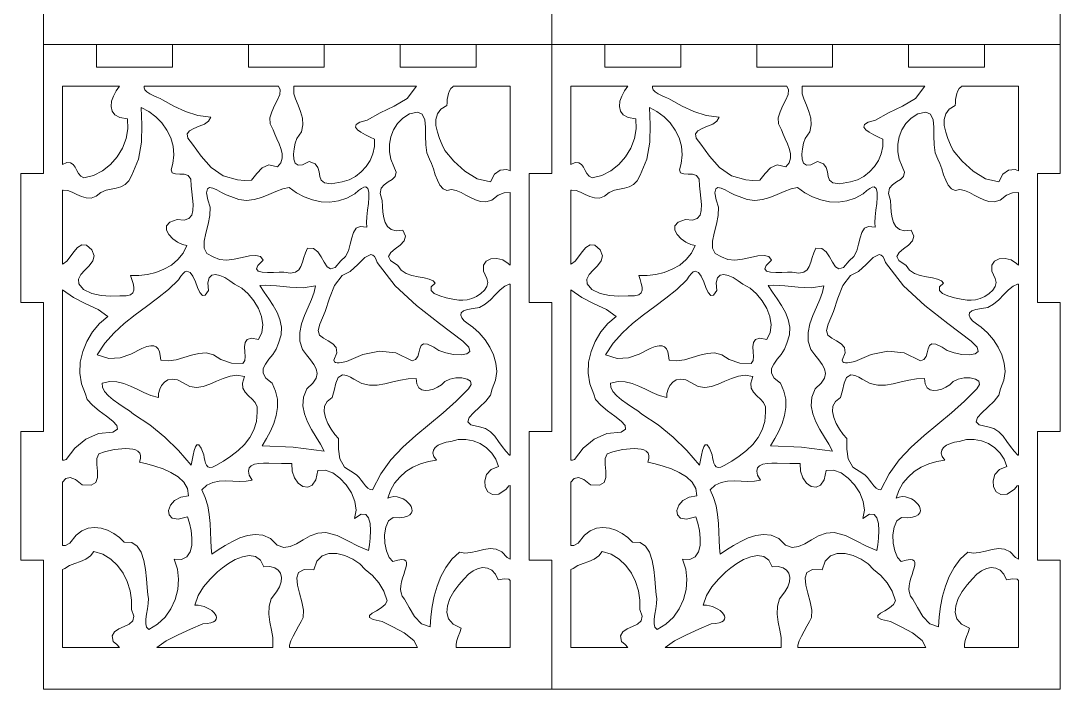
# Model space of a CAD drawing. Header units: millimetres. Extents: x 0 to 274, y 0 to 474.
# Drawn here: x 0 to 274, y 0 to 176.3 of the extents above; entities that cross this region are included whole.
import ezdxf

# ---------------------------------------------------------------- set-up
doc = ezdxf.new("R2010")
doc.units = ezdxf.units.MM
doc.layers.add('inner', color=7, linetype='CONTINUOUS', lineweight=0)
doc.layers.add('outer', color=7, linetype='CONTINUOUS', lineweight=0)

msp = doc.modelspace()

# ---------------------------------------------------------------- linework, layer by layer
at = {"layer": 'inner', "color": 7, "linetype": 'CONTINUOUS', "lineweight": 0}
for points in [[(26, 159), (11, 159), (11, 159), (11, 138.4), (12.14, 138.86), (13.11, 138.83), (13.8, 138.38), (14.32, 137.66), (14.76, 136.81), (15.22, 135.96), (15.81, 135.26), (16.61, 134.84), (19.16, 135.5), (21.51, 136.71), (23.61, 138.36), (25.39, 140.38), (26.79, 142.69), (27.75, 145.18), (28.21, 147.79), (28.11, 150.42), (26.13, 150.76), (24.8, 151.47), (24.05, 152.47), (23.79, 153.68), (23.94, 155.02), (24.4, 156.4), (25.1, 157.75), (26, 159), (26, 159)], [(72, 159), (72, 157), (72.46, 155.67), (73.1, 154), (73.77, 152.3), (74.26, 150.56), (74.39, 148.79), (73.96, 147.01), (72.79, 145.22), (72.35, 143.97), (72.03, 142.53), (71.88, 141.06), (71.97, 139.73), (72.36, 138.71), (73.12, 138.16), (74.3, 138.25), (75.99, 139.15), (77.56, 138.54), (78.34, 137.57), (78.66, 136.41), (78.85, 135.23), (79.22, 134.19), (80.1, 133.49), (81.81, 133.29), (84.68, 133.75), (86.53, 134.33), (88.23, 135.23), (89.76, 136.41), (91.06, 137.83), (92.1, 139.44), (92.84, 141.21), (93.22, 143.08), (93.21, 145.02), (92.09, 145.58), (90.85, 146.2), (89.67, 146.86), (88.75, 147.53), (88.26, 148.21), (88.41, 148.87), (89.36, 149.49), (91.31, 150.06), (94.77, 152.03), (98.45, 153.76), (101.89, 155.73), (104.3, 159)], [(129, 136.7), (129, 159), (114, 159), (113.88, 158.85), (113.39, 158.39), (113.01, 157.78), (112.74, 157.06), (112.56, 156.27), (112.44, 155.46), (112.38, 154.65), (112.35, 153.9), (110.77, 152.94), (109.83, 151.69), (109.42, 150.23), (109.45, 148.61), (109.82, 146.92), (110.4, 145.21), (111.1, 143.57), (111.82, 142.06), (114.16, 139.24), (117.04, 136.6), (120.3, 134.62), (123.78, 133.81), (124.86, 135.83), (126.36, 136.89), (128.12, 137.05), (129, 136.7)], [(160, 159), (145, 159), (145, 159), (145, 138.4), (146.14, 138.86), (147.11, 138.83), (147.8, 138.38), (148.32, 137.66), (148.76, 136.81), (149.22, 135.96), (149.81, 135.26), (150.61, 134.84), (153.16, 135.5), (155.51, 136.71), (157.61, 138.36), (159.39, 140.38), (160.79, 142.69), (161.75, 145.18), (162.21, 147.79), (162.11, 150.42), (160.13, 150.76), (158.8, 151.47), (158.05, 152.47), (157.79, 153.68), (157.94, 155.02), (158.4, 156.4), (159.1, 157.75), (160, 159), (160, 159)], [(206, 159), (206, 157), (206.46, 155.67), (207.1, 154), (207.77, 152.3), (208.26, 150.56), (208.39, 148.79), (207.96, 147.01), (206.79, 145.22), (206.35, 143.97), (206.03, 142.53), (205.88, 141.06), (205.97, 139.73), (206.36, 138.71), (207.12, 138.16), (208.3, 138.25), (209.99, 139.15), (211.56, 138.54), (212.34, 137.57), (212.66, 136.41), (212.85, 135.23), (213.22, 134.19), (214.1, 133.49), (215.81, 133.29), (218.68, 133.75), (220.53, 134.33), (222.23, 135.23), (223.76, 136.41), (225.06, 137.83), (226.1, 139.44), (226.84, 141.21), (227.22, 143.08), (227.21, 145.02), (226.09, 145.58), (224.85, 146.2), (223.67, 146.86), (222.75, 147.53), (222.26, 148.21), (222.41, 148.87), (223.36, 149.49), (225.31, 150.06), (228.77, 152.03), (232.45, 153.76), (235.89, 155.73), (238.3, 159)], [(263, 136.7), (263, 159), (248, 159), (247.88, 158.85), (247.39, 158.39), (247.01, 157.78), (246.74, 157.06), (246.56, 156.27), (246.44, 155.46), (246.38, 154.65), (246.35, 153.9), (244.77, 152.94), (243.83, 151.69), (243.42, 150.23), (243.45, 148.61), (243.82, 146.92), (244.4, 145.21), (245.1, 143.57), (245.82, 142.06), (248.16, 139.24), (251.04, 136.6), (254.3, 134.62), (257.78, 133.81), (258.86, 135.83), (260.36, 136.89), (262.12, 137.05), (263, 136.7)], [(129, 131), (127.46, 130.93), (125.82, 130.3), (124.14, 128.94), (122.62, 128.55), (121.19, 128.62), (119.84, 129.01), (118.55, 129.62), (117.29, 130.31), (116.05, 130.98), (114.81, 131.51), (113.53, 131.77), (112.31, 131.55), (111.31, 131.99), (110.5, 132.92), (109.83, 134.19), (109.26, 135.67), (108.76, 137.19), (108.27, 138.6), (107.76, 139.76), (107.01, 141.44), (106.73, 143.58), (106.69, 145.92), (106.68, 148.2), (106.47, 150.18), (105.84, 151.6), (104.57, 152.2), (102.43, 151.74), (100.72, 150.62), (99.34, 149.19), (98.28, 147.52), (97.57, 145.67), (97.2, 143.72), (97.2, 141.72), (97.58, 139.75), (98.34, 137.87), (98.92, 136.33), (98.69, 135.24), (97.91, 134.45), (96.86, 133.77), (95.81, 133.04), (95, 132.09), (94.72, 130.75), (95.22, 128.85), (95.34, 127.3), (95.48, 125.76), (95.69, 124.31), (96.07, 123.03), (96.69, 121.98), (97.61, 121.24), (98.91, 120.9), (100.67, 121.01), (101.43, 119.5), (101.06, 118.23), (100.01, 117.13), (98.69, 116.13), (97.53, 115.15), (96.97, 114.14), (97.43, 113.01), (99.35, 111.69), (100.27, 110.48), (101.58, 109.65), (103.12, 109.1), (104.74, 108.72), (106.31, 108.44), (107.68, 108.14), (108.7, 107.72), (109.23, 107.09), (108.15, 106.08), (108.16, 105.16), (109, 104.37), (110.42, 103.7), (112.14, 103.17), (113.91, 102.81), (115.45, 102.61), (116.52, 102.59), (117.67, 102.65), (118.92, 102.99), (120.16, 103.55), (121.31, 104.31), (122.25, 105.2), (122.88, 106.19), (123.1, 107.23), (122.82, 108.28), (121.94, 110.26), (121.98, 111.8), (122.72, 112.88), (123.95, 113.48), (125.47, 113.59), (127.06, 113.2), (128.52, 112.28), (129, 111.8)], [(263, 131), (261.46, 130.93), (259.82, 130.3), (258.14, 128.94), (256.62, 128.55), (255.19, 128.62), (253.84, 129.01), (252.55, 129.62), (251.29, 130.31), (250.05, 130.98), (248.81, 131.51), (247.53, 131.77), (246.31, 131.55), (245.31, 131.99), (244.5, 132.92), (243.83, 134.19), (243.26, 135.67), (242.76, 137.19), (242.27, 138.6), (241.76, 139.76), (241.01, 141.44), (240.73, 143.58), (240.69, 145.92), (240.68, 148.2), (240.47, 150.18), (239.84, 151.6), (238.57, 152.2), (236.43, 151.74), (234.72, 150.62), (233.34, 149.19), (232.28, 147.52), (231.57, 145.67), (231.2, 143.72), (231.2, 141.72), (231.58, 139.75), (232.34, 137.87), (232.92, 136.33), (232.69, 135.24), (231.91, 134.45), (230.86, 133.77), (229.81, 133.04), (229, 132.09), (228.72, 130.75), (229.22, 128.85), (229.34, 127.3), (229.48, 125.76), (229.69, 124.31), (230.07, 123.03), (230.69, 121.98), (231.61, 121.24), (232.91, 120.9), (234.67, 121.01), (235.43, 119.5), (235.06, 118.23), (234.01, 117.13), (232.69, 116.13), (231.53, 115.15), (230.97, 114.14), (231.43, 113.01), (233.35, 111.69), (234.27, 110.48), (235.58, 109.65), (237.12, 109.1), (238.74, 108.72), (240.31, 108.44), (241.68, 108.14), (242.7, 107.72), (243.23, 107.09), (242.15, 106.08), (242.16, 105.16), (243, 104.37), (244.42, 103.7), (246.14, 103.17), (247.91, 102.81), (249.45, 102.61), (250.52, 102.59), (251.67, 102.65), (252.92, 102.99), (254.16, 103.55), (255.31, 104.31), (256.25, 105.2), (256.88, 106.19), (257.1, 107.23), (256.82, 108.28), (255.94, 110.26), (255.98, 111.8), (256.72, 112.88), (257.95, 113.48), (259.47, 113.59), (261.06, 113.2), (262.52, 112.28), (263, 111.8)], [(11, 60.4), (11.44, 60.43), (11.92, 60.57), (14.28, 63.53), (17.15, 65.9), (20.49, 67.41), (24.26, 67.81), (25.45, 68.53), (25.33, 69.5), (24.26, 70.67), (22.59, 71.99), (20.67, 73.42), (18.87, 74.89), (17.54, 76.37), (17.03, 77.81), (15.98, 80.53), (15.55, 83.36), (15.68, 86.22), (16.32, 89.03), (17.41, 91.72), (18.92, 94.22), (20.78, 96.44), (22.95, 98.32), (20.44, 100.09), (17.18, 101.6), (13.87, 103.29), (11, 105.3)], [(145, 60.4), (145.44, 60.43), (145.92, 60.57), (148.28, 63.53), (151.15, 65.9), (154.49, 67.41), (158.26, 67.81), (159.45, 68.53), (159.33, 69.5), (158.26, 70.67), (156.59, 71.99), (154.67, 73.42), (152.87, 74.89), (151.54, 76.37), (151.03, 77.81), (149.98, 80.53), (149.55, 83.36), (149.68, 86.22), (150.32, 89.03), (151.41, 91.72), (152.92, 94.22), (154.78, 96.44), (156.95, 98.32), (154.44, 100.09), (151.18, 101.6), (147.87, 103.29), (145, 105.3)], [(129, 53.7), (128.63, 53.66), (127.98, 52.71), (125.99, 51.47), (124.36, 51.36), (123.15, 52.08), (122.44, 53.38), (122.29, 54.97), (122.78, 56.58), (123.97, 57.94), (125.94, 58.77), (125.26, 60.63), (124.19, 62.27), (122.78, 63.66), (121.12, 64.75), (119.28, 65.5), (117.33, 65.88), (115.34, 65.84), (113.38, 65.33), (112.16, 65.15), (111.04, 64.81), (110.05, 64.35), (109.27, 63.75), (108.78, 63.05), (108.62, 62.25), (108.88, 61.36), (109.61, 60.4), (107.46, 60.08), (105.37, 59.45), (103.37, 58.55), (101.52, 57.37), (99.88, 55.95), (98.5, 54.3), (97.43, 52.44), (96.72, 50.37), (97.54, 50.67), (98.38, 50.78), (99.21, 50.72), (100.02, 50.51), (100.78, 50.19), (101.47, 49.77), (102.07, 49.27), (102.56, 48.73), (102.91, 48.15), (103.11, 47.57), (103.14, 47), (102.96, 46.47), (102.56, 46.01), (101.92, 45.62), (101.02, 45.35), (99.83, 45.21), (98.12, 45.28), (96.92, 44.37), (96.19, 42.77), (95.88, 40.74), (95.96, 38.54), (96.37, 36.45), (97.08, 34.72), (98.04, 33.64), (99.41, 34.05), (100.41, 34.2), (101.09, 34.13), (101.5, 33.85), (101.67, 33.39), (101.66, 32.78), (101.5, 32.04), (101.25, 31.2), (100.95, 30.28), (100.64, 29.3), (100.37, 28.3), (100.18, 27.3), (100.12, 26.32), (100.24, 25.39), (100.57, 24.53), (101.16, 23.77), (102.37, 21.53), (103.82, 19.17), (105.64, 17.26), (107.91, 16.41), (108.1, 19.1), (108.44, 21.83), (108.97, 24.55), (109.72, 27.2), (110.73, 29.74), (112.03, 32.11), (113.65, 34.26), (115.64, 36.15), (117.08, 35.87), (118.66, 36.04), (120.32, 36.44), (122.02, 36.86), (123.71, 37.1), (125.34, 36.96), (126.85, 36.23), (128.21, 34.7), (129, 34.3)], [(263, 53.7), (262.63, 53.66), (261.98, 52.71), (259.99, 51.47), (258.36, 51.36), (257.15, 52.08), (256.44, 53.38), (256.29, 54.97), (256.78, 56.58), (257.97, 57.94), (259.94, 58.77), (259.26, 60.63), (258.19, 62.27), (256.78, 63.66), (255.12, 64.75), (253.28, 65.5), (251.33, 65.88), (249.34, 65.84), (247.38, 65.33), (246.16, 65.15), (245.04, 64.81), (244.05, 64.35), (243.27, 63.75), (242.78, 63.05), (242.62, 62.25), (242.88, 61.36), (243.61, 60.4), (241.46, 60.08), (239.37, 59.45), (237.37, 58.55), (235.52, 57.37), (233.88, 55.95), (232.5, 54.3), (231.43, 52.44), (230.72, 50.37), (231.54, 50.67), (232.38, 50.78), (233.21, 50.72), (234.02, 50.51), (234.78, 50.19), (235.47, 49.77), (236.07, 49.27), (236.56, 48.73), (236.91, 48.15), (237.11, 47.57), (237.14, 47), (236.96, 46.47), (236.56, 46.01), (235.92, 45.62), (235.02, 45.35), (233.83, 45.21), (232.12, 45.28), (230.92, 44.37), (230.19, 42.77), (229.88, 40.74), (229.96, 38.54), (230.37, 36.45), (231.08, 34.72), (232.04, 33.64), (233.41, 34.05), (234.41, 34.2), (235.09, 34.13), (235.5, 33.85), (235.67, 33.39), (235.66, 32.78), (235.5, 32.04), (235.25, 31.2), (234.95, 30.28), (234.64, 29.3), (234.37, 28.3), (234.18, 27.3), (234.12, 26.32), (234.24, 25.39), (234.57, 24.53), (235.16, 23.77), (236.37, 21.53), (237.82, 19.17), (239.64, 17.26), (241.91, 16.41), (242.1, 19.1), (242.44, 21.83), (242.97, 24.55), (243.72, 27.2), (244.73, 29.74), (246.03, 32.11), (247.65, 34.26), (249.64, 36.15), (251.08, 35.87), (252.66, 36.04), (254.32, 36.44), (256.02, 36.86), (257.71, 37.1), (259.34, 36.96), (260.85, 36.23), (262.21, 34.7), (263, 34.3)], [(27.67, 63.46), (24.58, 63.17), (22.06, 62.58), (20.6, 62.03), (20.03, 60.84), (20.01, 59.26), (20.19, 57.52), (20.24, 55.87), (19.81, 54.54), (18.56, 53.79), (16.15, 53.86), (14.46, 55.34), (13.03, 55.85), (11.87, 55.55), (11, 54.6), (11, 37.9), (11.81, 37.94), (12.95, 38.54), (14.59, 40.61), (16.11, 41.79), (17.75, 42.45), (19.47, 42.65), (21.2, 42.46), (22.9, 41.92), (24.51, 41.09), (25.98, 40.04), (27.26, 38.81), (29.23, 38.73), (30.69, 37.76), (31.72, 36.1), (32.42, 33.96), (32.86, 31.56), (33.12, 29.11), (33.3, 26.82), (33.47, 24.9), (33.65, 23.88), (33.59, 22.62), (33.39, 21.24), (33.15, 19.82), (32.96, 18.46), (32.93, 17.27), (33.15, 16.34), (33.74, 15.77), (36.06, 17.18), (38.02, 19.02), (39.57, 21.22), (40.7, 23.67), (41.38, 26.3), (41.58, 29), (41.27, 31.69), (40.44, 34.27), (42.38, 34.24), (43.75, 34.95), (44.61, 36.22), (45.05, 37.9), (45.13, 39.83), (44.92, 41.84), (44.49, 43.77), (43.91, 45.45), (41.5, 44.84), (39.91, 45.08), (39.09, 45.94), (38.96, 47.17), (39.48, 48.53), (40.56, 49.77), (42.17, 50.66), (44.23, 50.95), (43.91, 52.95), (42.94, 54.63), (41.45, 56.03), (39.59, 57.19), (37.51, 58.12), (35.34, 58.85), (33.23, 59.43), (31.33, 59.87), (31.6, 60.84), (31.59, 61.62), (31.35, 62.25), (30.89, 62.73), (30.26, 63.08), (29.5, 63.3), (28.62, 63.43), (27.67, 63.46)], [(161.67, 63.46), (158.58, 63.17), (156.06, 62.58), (154.6, 62.03), (154.03, 60.84), (154.01, 59.26), (154.19, 57.52), (154.24, 55.87), (153.81, 54.54), (152.56, 53.79), (150.15, 53.86), (148.46, 55.34), (147.03, 55.85), (145.87, 55.55), (145, 54.6), (145, 37.9), (145.81, 37.94), (146.95, 38.54), (148.59, 40.61), (150.11, 41.79), (151.75, 42.45), (153.47, 42.65), (155.2, 42.46), (156.9, 41.92), (158.51, 41.09), (159.98, 40.04), (161.26, 38.81), (163.23, 38.73), (164.69, 37.76), (165.72, 36.1), (166.42, 33.96), (166.86, 31.56), (167.12, 29.11), (167.3, 26.82), (167.47, 24.9), (167.65, 23.88), (167.59, 22.62), (167.39, 21.24), (167.15, 19.82), (166.96, 18.46), (166.93, 17.27), (167.15, 16.34), (167.74, 15.77), (170.06, 17.18), (172.02, 19.02), (173.57, 21.22), (174.7, 23.67), (175.38, 26.3), (175.58, 29), (175.27, 31.69), (174.44, 34.27), (176.38, 34.24), (177.75, 34.95), (178.61, 36.22), (179.05, 37.9), (179.13, 39.83), (178.92, 41.84), (178.49, 43.77), (177.91, 45.45), (175.5, 44.84), (173.91, 45.08), (173.09, 45.94), (172.96, 47.17), (173.48, 48.53), (174.56, 49.77), (176.17, 50.66), (178.23, 50.95), (177.91, 52.95), (176.94, 54.63), (175.45, 56.03), (173.59, 57.19), (171.51, 58.12), (169.34, 58.85), (167.23, 59.43), (165.33, 59.87), (165.6, 60.84), (165.59, 61.62), (165.35, 62.25), (164.89, 62.73), (164.26, 63.08), (163.5, 63.3), (162.62, 63.43), (161.67, 63.46)], [(11, 11), (26, 11), (25.31, 11.76), (24.32, 12.55), (24.11, 14.08), (24.73, 15.13), (25.87, 15.89), (27.25, 16.51), (28.56, 17.16), (29.52, 18.03), (29.82, 19.27), (29.16, 21.05), (29.18, 23.49), (28.8, 25.96), (28.05, 28.37), (26.95, 30.62), (25.49, 32.64), (23.72, 34.31), (21.63, 35.57), (19.24, 36.3), (18.4, 35.13), (17.18, 34.31), (15.73, 33.7), (14.22, 33.17), (12.8, 32.59), (11.63, 31.82), (11, 31.6)], [(70.8, 11), (104.6, 11), (103.64, 12.87), (101.09, 14.83), (98.08, 16.42), (95.23, 17.87), (92.92, 18.39), (91.93, 18.91), (91.94, 19.45), (92.65, 20.03), (93.77, 20.69), (94.99, 21.44), (96.02, 22.3), (96.54, 23.3), (95.71, 25.87), (94.37, 28.08), (92.68, 29.97), (90.81, 31.58), (89.35, 33.05), (87.5, 34.32), (85.42, 35.27), (83.28, 35.8), (81.23, 35.79), (79.44, 35.15), (78.07, 33.75), (77.28, 31.49), (74.66, 31.57), (73.25, 30.8), (72.78, 29.38), (72.95, 27.48), (73.48, 25.31), (74.1, 23.04), (74.51, 20.85), (74.43, 18.94), (73.9, 17.83), (73.22, 16.6), (72.48, 15.3), (71.77, 14), (71.19, 12.76), (70.84, 11.65), (70.8, 11)], [(145, 11), (160, 11), (159.31, 11.76), (158.32, 12.55), (158.11, 14.08), (158.73, 15.13), (159.87, 15.89), (161.25, 16.51), (162.56, 17.16), (163.52, 18.03), (163.82, 19.27), (163.16, 21.05), (163.18, 23.49), (162.8, 25.96), (162.05, 28.37), (160.95, 30.62), (159.49, 32.64), (157.72, 34.31), (155.63, 35.57), (153.24, 36.3), (152.4, 35.13), (151.18, 34.31), (149.73, 33.7), (148.22, 33.17), (146.8, 32.59), (145.63, 31.82), (145, 31.6)], [(204.8, 11), (238.6, 11), (237.64, 12.87), (235.09, 14.83), (232.08, 16.42), (229.23, 17.87), (226.92, 18.39), (225.93, 18.91), (225.94, 19.45), (226.65, 20.03), (227.77, 20.69), (228.99, 21.44), (230.02, 22.3), (230.54, 23.3), (229.71, 25.87), (228.37, 28.08), (226.68, 29.97), (224.81, 31.58), (223.35, 33.05), (221.5, 34.32), (219.42, 35.27), (217.28, 35.8), (215.23, 35.79), (213.44, 35.15), (212.07, 33.75), (211.28, 31.49), (208.66, 31.57), (207.25, 30.8), (206.78, 29.38), (206.95, 27.48), (207.48, 25.31), (208.1, 23.04), (208.51, 20.85), (208.43, 18.94), (207.9, 17.83), (207.22, 16.6), (206.48, 15.3), (205.77, 14), (205.19, 12.76), (204.84, 11.65), (204.8, 11)], [(35.9, 11), (66.4, 11), (66.4, 13.6), (66.11, 15.61), (65.69, 17.7), (65.39, 19.82), (65.44, 21.89), (66.03, 23.87), (67.38, 25.7), (68.17, 27.02), (68.62, 28.31), (68.72, 29.5), (68.48, 30.56), (67.89, 31.42), (66.95, 32.03), (65.68, 32.34), (64.06, 32.3), (63.16, 34.07), (61.84, 35), (60.22, 35.24), (58.41, 34.93), (56.55, 34.19), (54.75, 33.19), (53.15, 32.05), (51.87, 30.92), (49.96, 29.04), (48.17, 26.96), (46.75, 24.67), (45.9, 22.19), (46.73, 22.16), (47.54, 22.03), (48.33, 21.8), (49.07, 21.5), (49.75, 21.13), (50.35, 20.72), (50.85, 20.27), (51.24, 19.8), (51.49, 19.34), (51.59, 18.88), (51.51, 18.45), (51.25, 18.07), (50.78, 17.75), (50.09, 17.49), (49.16, 17.33), (47.96, 17.27), (44.74, 15.8), (41.46, 14.38), (38.32, 12.77), (35.9, 11)], [(169.9, 11), (200.4, 11), (200.4, 13.6), (200.11, 15.61), (199.69, 17.7), (199.39, 19.82), (199.44, 21.89), (200.03, 23.87), (201.38, 25.7), (202.17, 27.02), (202.62, 28.31), (202.72, 29.5), (202.48, 30.56), (201.89, 31.42), (200.95, 32.03), (199.68, 32.34), (198.06, 32.3), (197.16, 34.07), (195.84, 35), (194.22, 35.24), (192.41, 34.93), (190.55, 34.19), (188.75, 33.19), (187.15, 32.05), (185.87, 30.92), (183.96, 29.04), (182.17, 26.96), (180.75, 24.67), (179.9, 22.19), (180.73, 22.16), (181.54, 22.03), (182.33, 21.8), (183.07, 21.5), (183.75, 21.13), (184.35, 20.72), (184.85, 20.27), (185.24, 19.8), (185.49, 19.34), (185.59, 18.88), (185.51, 18.45), (185.25, 18.07), (184.78, 17.75), (184.09, 17.49), (183.16, 17.33), (181.96, 17.27), (178.74, 15.8), (175.46, 14.38), (172.32, 12.77), (169.9, 11)], [(129, 28.7), (128.62, 29.04), (127.44, 29.14), (125.85, 28.85), (125.14, 30.38), (124.19, 31.39), (123.07, 31.94), (121.83, 32.06), (120.53, 31.81), (119.24, 31.21), (118.01, 30.31), (116.9, 29.15), (115.46, 27.56), (114.16, 25.79), (113.12, 23.91), (112.46, 22.03), (112.31, 20.21), (112.77, 18.56), (113.98, 17.15), (116.06, 16.06), (115.72, 14.99), (115.32, 13.9), (114.98, 12.84), (114.8, 11.9), (114.8, 11), (129, 11)], [(263, 28.7), (262.62, 29.04), (261.44, 29.14), (259.85, 28.85), (259.14, 30.38), (258.19, 31.39), (257.07, 31.94), (255.83, 32.06), (254.53, 31.81), (253.24, 31.21), (252.01, 30.31), (250.9, 29.15), (249.46, 27.56), (248.16, 25.79), (247.12, 23.91), (246.46, 22.03), (246.31, 20.21), (246.77, 18.56), (247.98, 17.15), (250.06, 16.06), (249.72, 14.99), (249.32, 13.9), (248.98, 12.84), (248.8, 11.9), (248.8, 11), (263, 11)]]:
    msp.add_lwpolyline(points, close=True, dxfattribs=at)
at = {"layer": 'inner', "color": 0}
for points in [[(67.9, 159), (32.5, 159), (32.55, 158.61), (32.71, 158.09), (33.23, 157.56), (34, 157.04), (34.91, 156.56), (35.85, 156.12), (36.7, 155.74), (37.35, 155.44), (40.35, 153.77), (43.45, 152.3), (46.71, 151.26), (50.14, 150.88), (49.52, 149.81), (48.39, 149.04), (47, 148.43), (45.62, 147.87), (44.49, 147.24), (43.88, 146.42), (44.04, 145.3), (45.24, 143.75), (47.52, 140.54), (50.18, 137.61), (53.34, 135.4), (57.15, 134.36), (58.98, 134.11), (60.82, 134.21), (62.21, 135.99), (63.66, 137.52), (65.4, 138.29), (67.67, 137.78), (68.56, 138.84), (68.93, 140.01), (68.91, 141.25), (68.59, 142.54), (68.09, 143.84), (67.5, 145.12), (66.93, 146.36), (66.5, 147.51), (65.7, 149.05), (65.67, 150.65), (66.16, 152.28), (66.92, 153.89), (67.7, 155.42), (68.26, 156.84), (68.35, 158.08), (67.9, 159)], [(201.9, 159), (166.5, 159), (166.55, 158.61), (166.71, 158.09), (167.23, 157.56), (168, 157.04), (168.91, 156.56), (169.85, 156.12), (170.7, 155.74), (171.35, 155.44), (174.35, 153.77), (177.45, 152.3), (180.71, 151.26), (184.14, 150.88), (183.52, 149.81), (182.39, 149.04), (181, 148.43), (179.62, 147.87), (178.49, 147.24), (177.88, 146.42), (178.04, 145.3), (179.24, 143.75), (181.52, 140.54), (184.18, 137.61), (187.34, 135.4), (191.15, 134.36), (192.98, 134.11), (194.82, 134.21), (196.21, 135.99), (197.66, 137.52), (199.4, 138.29), (201.67, 137.78), (202.56, 138.84), (202.93, 140.01), (202.91, 141.25), (202.59, 142.54), (202.09, 143.84), (201.5, 145.12), (200.93, 146.36), (200.5, 147.51), (199.7, 149.05), (199.67, 150.65), (200.16, 152.28), (200.92, 153.89), (201.7, 155.42), (202.26, 156.84), (202.35, 158.08), (201.9, 159)], [(11, 131.6), (11, 112.1), (11.13, 112.17), (12.12, 112.86), (13.06, 114.01), (14, 115.33), (14.99, 116.49), (16.08, 117.17), (17.32, 117.07), (18.76, 115.88), (19.33, 114.31), (18.98, 112.93), (18.06, 111.68), (16.88, 110.51), (15.81, 109.36), (15.17, 108.17), (15.31, 106.87), (16.57, 105.42), (18.74, 104.38), (21.17, 103.85), (23.67, 103.68), (26.1, 103.75), (27.76, 103.76), (28.88, 104.02), (29.53, 104.52), (29.81, 105.2), (29.8, 106.03), (29.58, 106.98), (29.26, 108), (28.9, 109.05), (31.12, 109.06), (33.38, 109.34), (35.61, 109.9), (37.74, 110.73), (39.69, 111.85), (41.4, 113.27), (42.78, 114.98), (43.79, 116.99), (42.65, 117.24), (41.34, 117.87), (40.06, 118.78), (39, 119.87), (38.39, 121.04), (38.42, 122.16), (39.3, 123.14), (41.23, 123.87), (43.08, 123.69), (44.32, 124.1), (45.05, 125), (45.38, 126.27), (45.42, 127.79), (45.28, 129.45), (45.06, 131.14), (44.87, 132.73), (44.81, 134.53), (44.15, 135.46), (43.1, 135.8), (41.89, 135.84), (40.76, 135.86), (39.93, 136.15), (39.63, 136.99), (40.08, 138.67), (40.38, 140.94), (40.19, 143.19), (39.55, 145.38), (38.54, 147.44), (37.19, 149.32), (35.56, 150.97), (33.71, 152.34), (31.7, 153.38), (31.9, 148.79), (31.78, 144.24), (31, 139.79), (29.24, 135.54), (28.45, 134.02), (27.48, 133.06), (26.36, 132.49), (25.12, 132.16), (23.81, 131.9), (22.47, 131.56), (21.13, 130.98), (19.83, 129.99), (18.51, 129.51), (17.23, 129.54), (15.98, 129.92), (14.76, 130.48), (13.57, 131.06), (12.38, 131.49), (11.21, 131.6), (11, 131.6)], [(145, 131.6), (145, 112.1), (145.13, 112.17), (146.12, 112.86), (147.06, 114.01), (148, 115.33), (148.99, 116.49), (150.08, 117.17), (151.32, 117.07), (152.76, 115.88), (153.33, 114.31), (152.98, 112.93), (152.06, 111.68), (150.88, 110.51), (149.81, 109.36), (149.17, 108.17), (149.31, 106.87), (150.57, 105.42), (152.74, 104.38), (155.17, 103.85), (157.67, 103.68), (160.1, 103.75), (161.76, 103.76), (162.88, 104.02), (163.53, 104.52), (163.81, 105.2), (163.8, 106.03), (163.58, 106.98), (163.26, 108), (162.9, 109.05), (165.12, 109.06), (167.38, 109.34), (169.61, 109.9), (171.74, 110.73), (173.69, 111.85), (175.4, 113.27), (176.78, 114.98), (177.79, 116.99), (176.65, 117.24), (175.34, 117.87), (174.06, 118.78), (173, 119.87), (172.39, 121.04), (172.42, 122.16), (173.3, 123.14), (175.23, 123.87), (177.08, 123.69), (178.32, 124.1), (179.05, 125), (179.38, 126.27), (179.42, 127.79), (179.28, 129.45), (179.06, 131.14), (178.87, 132.73), (178.81, 134.53), (178.15, 135.46), (177.1, 135.8), (175.89, 135.84), (174.76, 135.86), (173.93, 136.15), (173.63, 136.99), (174.08, 138.67), (174.38, 140.94), (174.19, 143.19), (173.55, 145.38), (172.54, 147.44), (171.19, 149.32), (169.56, 150.97), (167.71, 152.34), (165.7, 153.38), (165.9, 148.79), (165.78, 144.24), (165, 139.79), (163.24, 135.54), (162.45, 134.02), (161.48, 133.06), (160.36, 132.49), (159.12, 132.16), (157.81, 131.9), (156.47, 131.56), (155.13, 130.98), (153.83, 129.99), (152.51, 129.51), (151.23, 129.54), (149.98, 129.92), (148.76, 130.48), (147.57, 131.06), (146.38, 131.49), (145.21, 131.6), (145, 131.6)], [(90.95, 132.44), (90.45, 132.37), (89.81, 132.06), (89.01, 131.48), (88.03, 130.61), (85.93, 129.45), (83.72, 128.74), (81.44, 128.45), (79.16, 128.54), (76.9, 129.01), (74.72, 129.81), (72.66, 130.93), (70.78, 132.34), (69.06, 131.92), (67.27, 131.24), (65.41, 130.45), (63.49, 129.7), (61.52, 129.13), (59.5, 128.88), (57.44, 129.11), (55.36, 129.96), (54.17, 130.37), (52.93, 130.99), (51.72, 131.64), (50.64, 132.13), (49.76, 132.3), (49.18, 131.95), (48.99, 130.91), (49.28, 129.01), (49.91, 127.09), (49.84, 124.9), (49.37, 122.59), (48.77, 120.3), (48.32, 118.16), (48.32, 116.31), (49.03, 114.87), (50.75, 114), (52.34, 113.27), (54.23, 113.13), (56.29, 113.4), (58.36, 113.83), (60.3, 114.24), (61.96, 114.39), (63.19, 114.09), (63.85, 113.1), (62.48, 111.75), (62.13, 110.83), (62.58, 110.27), (63.63, 109.98), (65.04, 109.89), (66.6, 109.91), (68.1, 109.95), (69.31, 109.94), (71.13, 109.7), (72.42, 109.94), (73.28, 110.58), (73.85, 111.51), (74.25, 112.64), (74.6, 113.87), (75.01, 115.11), (75.61, 116.26), (77.14, 116.22), (78.29, 115.35), (79.19, 114.01), (79.98, 112.58), (80.76, 111.39), (81.68, 110.81), (82.85, 111.21), (84.4, 112.93), (85.61, 114.11), (86.37, 115.64), (86.86, 117.33), (87.25, 119), (87.7, 120.46), (88.39, 121.54), (89.5, 122.04), (91.19, 121.8), (91.1, 123.04), (91.2, 124.59), (91.4, 126.32), (91.62, 128.07), (91.77, 129.7), (91.77, 131.07), (91.52, 132.03), (90.95, 132.44)], [(224.95, 132.44), (224.45, 132.37), (223.81, 132.06), (223.01, 131.48), (222.03, 130.61), (219.93, 129.45), (217.72, 128.74), (215.44, 128.45), (213.16, 128.54), (210.9, 129.01), (208.72, 129.81), (206.66, 130.93), (204.78, 132.34), (203.06, 131.92), (201.27, 131.24), (199.41, 130.45), (197.49, 129.7), (195.52, 129.13), (193.5, 128.88), (191.44, 129.11), (189.36, 129.96), (188.17, 130.37), (186.93, 130.99), (185.72, 131.64), (184.64, 132.13), (183.76, 132.3), (183.18, 131.95), (182.99, 130.91), (183.28, 129.01), (183.91, 127.09), (183.84, 124.9), (183.37, 122.59), (182.77, 120.3), (182.32, 118.16), (182.32, 116.31), (183.03, 114.87), (184.75, 114), (186.34, 113.27), (188.23, 113.13), (190.29, 113.4), (192.36, 113.83), (194.3, 114.24), (195.96, 114.39), (197.19, 114.09), (197.85, 113.1), (196.48, 111.75), (196.13, 110.83), (196.58, 110.27), (197.63, 109.98), (199.04, 109.89), (200.6, 109.91), (202.1, 109.95), (203.31, 109.94), (205.13, 109.7), (206.42, 109.94), (207.28, 110.58), (207.85, 111.51), (208.25, 112.64), (208.6, 113.87), (209.01, 115.11), (209.61, 116.26), (211.14, 116.22), (212.29, 115.35), (213.19, 114.01), (213.98, 112.58), (214.76, 111.39), (215.68, 110.81), (216.85, 111.21), (218.4, 112.93), (219.61, 114.11), (220.37, 115.64), (220.86, 117.33), (221.25, 119), (221.7, 120.46), (222.39, 121.54), (223.5, 122.04), (225.19, 121.8), (225.1, 123.04), (225.2, 124.59), (225.4, 126.32), (225.62, 128.07), (225.77, 129.7), (225.77, 131.07), (225.52, 132.03), (224.95, 132.44)], [(92.31, 114.6), (90.69, 113.81), (88.84, 112), (86.83, 110.12), (84.76, 109.08), (82.68, 106.42), (81.36, 103.1), (80.27, 99.57), (78.84, 96.28), (78.36, 94.58), (78.77, 93.4), (79.77, 92.54), (81.03, 91.83), (82.25, 91.08), (83.11, 90.1), (83.3, 88.71), (82.49, 86.73), (82.67, 86.33), (82.99, 86.11), (83.42, 86.03), (83.93, 86.06), (84.46, 86.15), (84.98, 86.26), (85.44, 86.36), (85.82, 86.39), (90.16, 88.3), (94.53, 89.18), (98.89, 88.7), (103.15, 86.56), (104.09, 86.93), (104.63, 87.72), (104.95, 88.72), (105.19, 89.74), (105.54, 90.6), (106.16, 91.09), (107.22, 91.03), (108.87, 90.22), (110.2, 89.34), (112.05, 88.67), (114.11, 88.27), (116.06, 88.17), (117.59, 88.43), (118.39, 89.09), (118.14, 90.19), (116.52, 91.79), (110.39, 96.44), (104.3, 101.17), (98.67, 106.39), (93.95, 112.48), (93.6, 113.46), (93.21, 114.11), (92.78, 114.48), (92.31, 114.6)], [(226.31, 114.6), (224.69, 113.81), (222.84, 112), (220.83, 110.12), (218.76, 109.08), (216.68, 106.42), (215.36, 103.1), (214.27, 99.57), (212.84, 96.28), (212.36, 94.58), (212.77, 93.4), (213.77, 92.54), (215.03, 91.83), (216.25, 91.08), (217.11, 90.1), (217.3, 88.71), (216.49, 86.73), (216.67, 86.33), (216.99, 86.11), (217.42, 86.03), (217.93, 86.06), (218.46, 86.15), (218.98, 86.26), (219.44, 86.36), (219.82, 86.39), (224.16, 88.3), (228.53, 89.18), (232.89, 88.7), (237.15, 86.56), (238.09, 86.93), (238.63, 87.72), (238.95, 88.72), (239.19, 89.74), (239.54, 90.6), (240.16, 91.09), (241.22, 91.03), (242.87, 90.22), (244.2, 89.34), (246.05, 88.67), (248.11, 88.27), (250.06, 88.17), (251.59, 88.43), (252.39, 89.09), (252.14, 90.19), (250.52, 91.79), (244.39, 96.44), (238.3, 101.17), (232.67, 106.39), (227.95, 112.48), (227.6, 113.46), (227.21, 114.11), (226.78, 114.48), (226.31, 114.6)], [(43.74, 110.25), (43.28, 110.07), (42.77, 109.64), (42.22, 108.93), (41.61, 107.91), (38.94, 105.41), (36.08, 103.11), (33.12, 100.9), (30.15, 98.7), (27.28, 96.42), (24.59, 93.96), (22.18, 91.25), (20.16, 88.18), (23.24, 87.21), (26.17, 87.34), (29.02, 88.31), (31.9, 89.86), (33.2, 90.35), (34.25, 90.58), (35.08, 90.55), (35.71, 90.26), (36.19, 89.74), (36.53, 88.97), (36.78, 87.97), (36.96, 86.74), (38.97, 86.55), (40.97, 86.85), (42.97, 87.43), (44.96, 88.06), (46.94, 88.55), (48.9, 88.67), (50.84, 88.21), (52.77, 86.96), (55.55, 85.96), (58.54, 85.91), (59.05, 86.66), (59.16, 87.75), (59.08, 89), (59, 90.28), (59.13, 91.4), (59.66, 92.21), (60.78, 92.54), (62.7, 92.22), (63.55, 94.07), (63.77, 96.11), (63.44, 98.26), (62.63, 100.4), (61.44, 102.43), (59.94, 104.24), (58.23, 105.74), (56.37, 106.82), (55.11, 107.73), (53.79, 108.53), (52.5, 109.11), (51.32, 109.38), (50.34, 109.21), (49.64, 108.51), (49.32, 107.18), (49.46, 105.1), (48.6, 103.87), (47.86, 103.8), (47.22, 104.58), (46.62, 105.89), (46.02, 107.43), (45.37, 108.88), (44.62, 109.92), (43.74, 110.25)], [(177.74, 110.25), (177.28, 110.07), (176.77, 109.64), (176.22, 108.93), (175.61, 107.91), (172.94, 105.41), (170.08, 103.11), (167.12, 100.9), (164.15, 98.7), (161.28, 96.42), (158.59, 93.96), (156.18, 91.25), (154.16, 88.18), (157.24, 87.21), (160.17, 87.34), (163.02, 88.31), (165.9, 89.86), (167.2, 90.35), (168.25, 90.58), (169.08, 90.55), (169.71, 90.26), (170.19, 89.74), (170.53, 88.97), (170.78, 87.97), (170.96, 86.74), (172.97, 86.55), (174.97, 86.85), (176.97, 87.43), (178.96, 88.06), (180.94, 88.55), (182.9, 88.67), (184.84, 88.21), (186.77, 86.96), (189.55, 85.96), (192.54, 85.91), (193.05, 86.66), (193.16, 87.75), (193.08, 89), (193, 90.28), (193.13, 91.4), (193.66, 92.21), (194.78, 92.54), (196.7, 92.22), (197.55, 94.07), (197.77, 96.11), (197.44, 98.26), (196.63, 100.4), (195.44, 102.43), (193.94, 104.24), (192.23, 105.74), (190.37, 106.82), (189.11, 107.73), (187.79, 108.53), (186.5, 109.11), (185.32, 109.38), (184.34, 109.21), (183.64, 108.51), (183.32, 107.18), (183.46, 105.1), (182.6, 103.87), (181.86, 103.8), (181.22, 104.58), (180.62, 105.89), (180.02, 107.43), (179.37, 108.88), (178.62, 109.92), (177.74, 110.25)], [(64.41, 106.55), (62.99, 106.43), (64.15, 104.72), (65.37, 102.98), (66.54, 101.2), (67.55, 99.36), (68.31, 97.46), (68.69, 95.48), (68.61, 93.42), (67.95, 91.25), (67.35, 89.71), (66.44, 88.3), (65.43, 87), (64.52, 85.75), (63.93, 84.54), (63.88, 83.31), (64.58, 82.04), (66.24, 80.69), (67.18, 78.61), (67.63, 76.48), (67.65, 74.33), (67.31, 72.2), (66.68, 70.09), (65.81, 68.04), (64.79, 66.07), (63.67, 64.21), (71.83, 63.83), (79.94, 62.8), (79.01, 64.6), (77.87, 66.48), (76.67, 68.45), (75.58, 70.49), (74.75, 72.59), (74.34, 74.76), (74.5, 76.97), (75.4, 79.24), (77.01, 80.68), (77.88, 82.01), (78.14, 83.26), (77.89, 84.46), (77.26, 85.66), (76.37, 86.88), (75.33, 88.18), (74.27, 89.56), (73.6, 91.79), (73.58, 94.06), (74.04, 96.33), (74.82, 98.57), (75.75, 100.73), (76.65, 102.77), (77.35, 104.66), (77.69, 106.36), (74.42, 105.86), (70.89, 106), (67.44, 106.36), (64.41, 106.55)], [(129, 61.7), (129, 106.8), (128.77, 106.78), (127.56, 106.31), (126.35, 105.33), (125.1, 104.06), (123.8, 102.71), (122.41, 101.5), (120.91, 100.64), (119.28, 100.36), (117.73, 100.17), (116.69, 99.79), (116.12, 99.27), (115.99, 98.63), (116.27, 97.91), (116.91, 97.12), (117.9, 96.31), (119.2, 95.51), (120.87, 93.94), (122.38, 92.16), (123.66, 90.22), (124.64, 88.15), (125.26, 85.98), (125.45, 83.75), (125.15, 81.49), (124.28, 79.24), (123.79, 77.56), (122.56, 75.92), (120.96, 74.34), (119.38, 72.89), (118.21, 71.61), (117.82, 70.53), (118.61, 69.71), (120.96, 69.18), (122.53, 68.74), (123.85, 67.87), (124.96, 66.69), (125.95, 65.36), (126.88, 64), (127.82, 62.75), (128.83, 61.74), (129, 61.7)], [(198.41, 106.55), (196.99, 106.43), (198.15, 104.72), (199.37, 102.98), (200.54, 101.2), (201.55, 99.36), (202.31, 97.46), (202.69, 95.48), (202.61, 93.42), (201.95, 91.25), (201.35, 89.71), (200.44, 88.3), (199.43, 87), (198.52, 85.75), (197.93, 84.54), (197.88, 83.31), (198.58, 82.04), (200.24, 80.69), (201.18, 78.61), (201.63, 76.48), (201.65, 74.33), (201.31, 72.2), (200.68, 70.09), (199.81, 68.04), (198.79, 66.07), (197.67, 64.21), (205.83, 63.83), (213.94, 62.8), (213.01, 64.6), (211.87, 66.48), (210.67, 68.45), (209.58, 70.49), (208.75, 72.59), (208.34, 74.76), (208.5, 76.97), (209.4, 79.24), (211.01, 80.68), (211.88, 82.01), (212.14, 83.26), (211.89, 84.46), (211.26, 85.66), (210.37, 86.88), (209.33, 88.18), (208.27, 89.56), (207.6, 91.79), (207.58, 94.06), (208.04, 96.33), (208.82, 98.57), (209.75, 100.73), (210.65, 102.77), (211.35, 104.66), (211.69, 106.36), (208.42, 105.86), (204.89, 106), (201.44, 106.36), (198.41, 106.55)], [(263, 61.7), (263, 106.8), (262.77, 106.78), (261.56, 106.31), (260.35, 105.33), (259.1, 104.06), (257.8, 102.71), (256.41, 101.5), (254.91, 100.64), (253.28, 100.36), (251.73, 100.17), (250.69, 99.79), (250.12, 99.27), (249.99, 98.63), (250.27, 97.91), (250.91, 97.12), (251.9, 96.31), (253.2, 95.51), (254.87, 93.94), (256.38, 92.16), (257.66, 90.22), (258.64, 88.15), (259.26, 85.98), (259.45, 83.75), (259.15, 81.49), (258.28, 79.24), (257.79, 77.56), (256.56, 75.92), (254.96, 74.34), (253.38, 72.89), (252.21, 71.61), (251.82, 70.53), (252.61, 69.71), (254.96, 69.18), (256.53, 68.74), (257.85, 67.87), (258.96, 66.69), (259.95, 65.36), (260.88, 64), (261.82, 62.75), (262.83, 61.74), (263, 61.7)], [(56.93, 82.81), (55.17, 82.57), (53.39, 81.97), (51.62, 81.2), (49.85, 80.42), (48.08, 79.82), (46.31, 79.57), (44.54, 79.84), (42.78, 80.82), (41.27, 81.56), (39.94, 81.77), (38.8, 81.54), (37.86, 80.96), (37.12, 80.11), (36.61, 79.09), (36.33, 77.98), (36.29, 76.88), (34.3, 77.49), (32.44, 78.28), (30.65, 79.12), (28.91, 79.93), (27.15, 80.6), (25.35, 81.03), (23.45, 81.11), (21.42, 80.74), (21.5, 79.61), (22.1, 78.49), (23.11, 77.39), (24.39, 76.32), (25.82, 75.29), (27.27, 74.3), (28.62, 73.37), (29.74, 72.49), (34.01, 69.71), (37.93, 66.48), (41.56, 62.91), (44.95, 59.12), (45.17, 60.39), (45.42, 61.73), (45.7, 62.97), (46.03, 63.94), (46.44, 64.47), (46.92, 64.41), (47.52, 63.57), (48.23, 61.8), (48.36, 61.07), (48.5, 60.33), (48.69, 59.65), (48.96, 59.06), (49.33, 58.65), (49.84, 58.46), (50.51, 58.56), (51.39, 59), (53.42, 60.15), (55.4, 61.45), (57.26, 62.92), (58.94, 64.56), (60.36, 66.39), (61.45, 68.41), (62.13, 70.62), (62.35, 73.05), (62.31, 74.47), (61.78, 75.59), (60.95, 76.52), (60.01, 77.38), (59.15, 78.29), (58.56, 79.35), (58.43, 80.69), (58.95, 82.42), (56.93, 82.81)], [(84.83, 82.87), (83.65, 82.19), (83.01, 80.68), (82.6, 78.77), (82.11, 76.88), (80.76, 75.89), (80.09, 74.64), (79.97, 73.19), (80.29, 71.64), (80.95, 70.07), (81.82, 68.57), (82.79, 67.21), (83.76, 66.08), (83.76, 63.27), (84.1, 60.73), (85.3, 58.58), (87.93, 56.89), (88.57, 56.46), (89.16, 55.84), (89.74, 55.09), (90.3, 54.32), (90.87, 53.6), (91.45, 53.01), (92.07, 52.65), (92.73, 52.6), (94.88, 56.76), (97.59, 60.46), (100.72, 63.82), (104.14, 66.93), (107.71, 69.92), (111.3, 72.89), (114.78, 75.96), (118, 79.23), (118.74, 80.34), (118.54, 81.19), (117.64, 81.77), (116.28, 82.07), (114.68, 82.08), (113.1, 81.78), (111.77, 81.16), (110.92, 80.22), (109.88, 79.63), (108.78, 79.14), (107.67, 78.82), (106.63, 78.74), (105.7, 78.95), (104.96, 79.51), (104.44, 80.49), (104.23, 81.95), (102.15, 81.88), (100.09, 81.52), (98.04, 81.02), (96, 80.52), (93.97, 80.19), (91.93, 80.19), (89.88, 80.65), (87.82, 81.75), (86.89, 82.3), (86.09, 82.66), (85.41, 82.84), (84.83, 82.87)], [(190.93, 82.81), (189.17, 82.57), (187.39, 81.97), (185.62, 81.2), (183.85, 80.42), (182.08, 79.82), (180.31, 79.57), (178.54, 79.84), (176.78, 80.82), (175.27, 81.56), (173.94, 81.77), (172.8, 81.54), (171.86, 80.96), (171.12, 80.11), (170.61, 79.09), (170.33, 77.98), (170.29, 76.88), (168.3, 77.49), (166.44, 78.28), (164.65, 79.12), (162.91, 79.93), (161.15, 80.6), (159.35, 81.03), (157.45, 81.11), (155.42, 80.74), (155.5, 79.61), (156.1, 78.49), (157.11, 77.39), (158.39, 76.32), (159.82, 75.29), (161.27, 74.3), (162.62, 73.37), (163.74, 72.49), (168.01, 69.71), (171.93, 66.48), (175.56, 62.91), (178.95, 59.12), (179.17, 60.39), (179.42, 61.73), (179.7, 62.97), (180.03, 63.94), (180.44, 64.47), (180.92, 64.41), (181.52, 63.57), (182.23, 61.8), (182.36, 61.07), (182.5, 60.33), (182.69, 59.65), (182.96, 59.06), (183.33, 58.65), (183.84, 58.46), (184.51, 58.56), (185.39, 59), (187.42, 60.15), (189.4, 61.45), (191.26, 62.92), (192.94, 64.56), (194.36, 66.39), (195.45, 68.41), (196.13, 70.62), (196.35, 73.05), (196.31, 74.47), (195.78, 75.59), (194.95, 76.52), (194.01, 77.38), (193.15, 78.29), (192.56, 79.35), (192.43, 80.69), (192.95, 82.42), (190.93, 82.81)], [(218.83, 82.87), (217.65, 82.19), (217.01, 80.68), (216.6, 78.77), (216.11, 76.88), (214.76, 75.89), (214.09, 74.64), (213.97, 73.19), (214.29, 71.64), (214.95, 70.07), (215.82, 68.57), (216.79, 67.21), (217.76, 66.08), (217.76, 63.27), (218.1, 60.73), (219.3, 58.58), (221.93, 56.89), (222.57, 56.46), (223.16, 55.84), (223.74, 55.09), (224.3, 54.32), (224.87, 53.6), (225.45, 53.01), (226.07, 52.65), (226.73, 52.6), (228.88, 56.76), (231.59, 60.46), (234.72, 63.82), (238.14, 66.93), (241.71, 69.92), (245.3, 72.89), (248.78, 75.96), (252, 79.23), (252.74, 80.34), (252.54, 81.19), (251.64, 81.77), (250.28, 82.07), (248.68, 82.08), (247.1, 81.78), (245.77, 81.16), (244.92, 80.22), (243.88, 79.63), (242.78, 79.14), (241.67, 78.82), (240.63, 78.74), (239.7, 78.95), (238.96, 79.51), (238.44, 80.49), (238.23, 81.95), (236.15, 81.88), (234.09, 81.52), (232.04, 81.02), (230, 80.52), (227.97, 80.19), (225.93, 80.19), (223.88, 80.65), (221.82, 81.75), (220.89, 82.3), (220.09, 82.66), (219.41, 82.84), (218.83, 82.87)], [(65.4, 59.64), (64.01, 59.63), (62.73, 59.53), (61.62, 59.3), (60.75, 58.92), (60.18, 58.34), (59.99, 57.54), (60.23, 56.47), (60.99, 55.11), (59.41, 54.83), (57.69, 54.79), (55.89, 54.85), (54.07, 54.91), (52.28, 54.83), (50.59, 54.5), (49.04, 53.79), (47.7, 52.57), (48.63, 50.55), (49.27, 48.35), (49.68, 46.04), (49.91, 43.71), (50.04, 41.42), (50.11, 39.26), (50.19, 37.31), (50.32, 35.63), (52.06, 36.72), (53.88, 37.87), (55.79, 38.97), (57.75, 39.9), (59.75, 40.56), (61.78, 40.82), (63.82, 40.58), (65.85, 39.73), (67.62, 37.99), (69.33, 37.38), (71.02, 37.61), (72.72, 38.38), (74.47, 39.43), (76.31, 40.45), (78.27, 41.17), (80.37, 41.29), (83.39, 40.52), (86.22, 39.16), (88.95, 37.69), (91.68, 36.6), (91.9, 38.03), (92.09, 39.86), (92.18, 41.83), (92.07, 43.69), (91.69, 45.2), (90.94, 46.1), (89.74, 46.13), (88.01, 45.05), (88.37, 47.2), (88.04, 49.49), (87.14, 51.77), (85.8, 53.89), (84.12, 55.69), (82.24, 57.02), (80.26, 57.74), (78.31, 57.68), (77.79, 55.23), (76.85, 53.8), (75.67, 53.26), (74.38, 53.48), (73.16, 54.35), (72.15, 55.73), (71.52, 57.5), (71.42, 59.53), (68.76, 59.5), (65.4, 59.64)], [(199.4, 59.64), (198.01, 59.63), (196.73, 59.53), (195.62, 59.3), (194.75, 58.92), (194.18, 58.34), (193.99, 57.54), (194.23, 56.47), (194.99, 55.11), (193.41, 54.83), (191.69, 54.79), (189.89, 54.85), (188.07, 54.91), (186.28, 54.83), (184.59, 54.5), (183.04, 53.79), (181.7, 52.57), (182.63, 50.55), (183.27, 48.35), (183.68, 46.04), (183.91, 43.71), (184.04, 41.42), (184.11, 39.26), (184.19, 37.31), (184.32, 35.63), (186.06, 36.72), (187.88, 37.87), (189.79, 38.97), (191.75, 39.9), (193.75, 40.56), (195.78, 40.82), (197.82, 40.58), (199.85, 39.73), (201.62, 37.99), (203.33, 37.38), (205.02, 37.61), (206.72, 38.38), (208.47, 39.43), (210.31, 40.45), (212.27, 41.17), (214.37, 41.29), (217.39, 40.52), (220.22, 39.16), (222.95, 37.69), (225.68, 36.6), (225.9, 38.03), (226.09, 39.86), (226.18, 41.83), (226.07, 43.69), (225.69, 45.2), (224.94, 46.1), (223.74, 46.13), (222.01, 45.05), (222.37, 47.2), (222.04, 49.49), (221.14, 51.77), (219.8, 53.89), (218.12, 55.69), (216.24, 57.02), (214.26, 57.74), (212.31, 57.68), (211.79, 55.23), (210.85, 53.8), (209.67, 53.26), (208.38, 53.48), (207.16, 54.35), (206.15, 55.73), (205.52, 57.5), (205.42, 59.53), (202.76, 59.5), (199.4, 59.64)]]:
    msp.add_lwpolyline(points, close=True, dxfattribs=at)
at = {"layer": 'outer'}
for p, q in [((6, 170), (6, 204)), ((140, 170), (140, 204)), ((140, 170), (140, 204)), ((274, 170), (274, 204)), ((6, 136), (6, 170)), ((6, 170), (20, 170)), ((6, 170), (140, 170)), ((20, 170), (20, 164)), ((40, 164), (40, 170)), ((40, 170), (60, 170)), ((60, 170), (60, 164)), ((80, 164), (80, 170)), ((80, 170), (100, 170)), ((100, 170), (100, 164)), ((120, 164), (120, 170)), ((120, 170), (140, 170)), ((140, 136), (140, 170)), ((140, 136), (140, 170)), ((140, 170), (154, 170)), ((140, 170), (274, 170)), ((154, 170), (154, 164)), ((174, 164), (174, 170)), ((174, 170), (194, 170)), ((194, 170), (194, 164)), ((214, 164), (214, 170)), ((214, 170), (234, 170)), ((234, 170), (234, 164)), ((254, 164), (254, 170)), ((254, 170), (274, 170)), ((274, 136), (274, 170)), ((20, 164), (40, 164)), ((60, 164), (80, 164)), ((100, 164), (120, 164)), ((154, 164), (174, 164)), ((194, 164), (214, 164)), ((234, 164), (254, 164)), ((0, 102), (0, 136)), ((0, 136), (6, 136)), ((134, 102), (134, 136)), ((134, 136), (140, 136)), ((134, 102), (134, 136)), ((134, 136), (140, 136)), ((268, 102), (268, 136)), ((268, 136), (274, 136)), ((6, 102), (0, 102)), ((6, 68), (6, 102)), ((140, 102), (134, 102)), ((140, 102), (134, 102)), ((140, 68), (140, 102)), ((140, 68), (140, 102)), ((274, 102), (268, 102)), ((274, 68), (274, 102)), ((0, 34), (0, 68)), ((0, 68), (6, 68)), ((134, 34), (134, 68)), ((134, 68), (140, 68)), ((134, 34), (134, 68)), ((134, 68), (140, 68)), ((268, 34), (268, 68)), ((268, 68), (274, 68)), ((6, 34), (0, 34)), ((6, 0), (6, 34)), ((140, 34), (134, 34)), ((140, 34), (134, 34)), ((140, 0), (140, 34)), ((140, 0), (140, 34)), ((274, 34), (268, 34)), ((274, 0), (274, 34)), ((6, 0), (140, 0)), ((140, 0), (274, 0))]:
    msp.add_line(p, q, dxfattribs=at)

doc.saveas('drawing.dxf')
